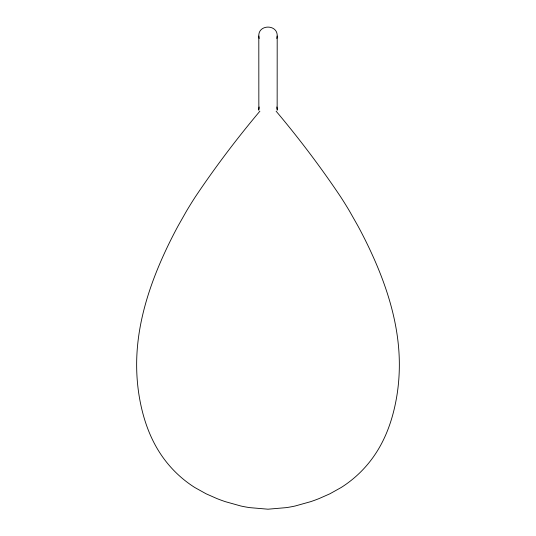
<?xml version="1.0" encoding="UTF-8"?>
<svg xmlns="http://www.w3.org/2000/svg" width="536" height="536" viewBox="0 0 536 536"><rect width="100%" height="100%" fill="white"/><g stroke="black" fill="none" stroke-linecap="round" stroke-linejoin="round"><path stroke-width="0.8" d="M258.848 110.342L258.808 36.033C258.211 24.12 277.789 24.12 277.192 36.033L277.152 110.342M258.808 109.478L258.848 108.654M277.192 36.033L276.837 38.518M258.848 108.694L259.163 106.986M259.88 111.2C236.865 138.563 215.244 167.131 195.345 196.839A418.201 418.201 0 0 0 186.501 211.084L178.227 225.676A465.476 465.476 0 0 0 167.996 245.669C149.926 283.202 136.325 324.005 136.653 366.088A194.521 194.521 0 0 0 138.69 393.002C141.899 414.495 148.532 435.822 160.626 454.039A114.362 114.362 0 0 0 194.829 487.526L206.092 493.79L216.805 498.527A171.58 171.58 0 0 0 225.348 501.663L240.912 506.018A127.508 127.508 0 0 0 249.816 507.639L268 509.2L286.184 507.639A127.508 127.508 0 0 0 295.088 506.018L310.652 501.663A171.58 171.58 0 0 0 319.195 498.527L329.908 493.79L341.164 487.512A114.362 114.362 0 0 0 375.361 454.026C387.495 435.835 394.087 414.489 397.303 393.002A194.521 194.521 0 0 0 399.34 366.088C399.675 324.005 386.074 283.202 368.004 245.669A465.476 465.476 0 0 0 357.773 225.676L349.499 211.084A418.201 418.201 0 0 0 340.655 196.839C320.756 167.131 299.135 138.563 276.12 111.2M276.837 106.986L277.152 108.694M259.163 38.518L258.808 36.033M277.152 108.654L277.192 109.478"/></g></svg>
